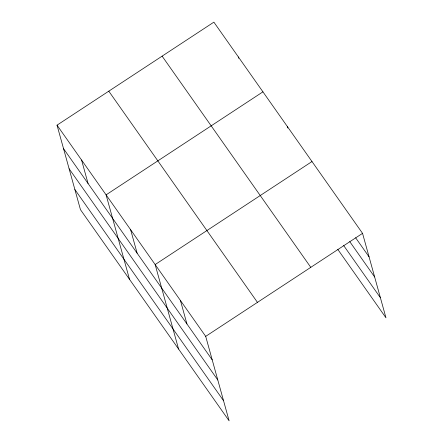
<?xml version="1.0" encoding="UTF-8"?>
<svg xmlns="http://www.w3.org/2000/svg" width="443" height="443" viewBox="0 0 443 443"><rect width="100%" height="100%" fill="white"/><g stroke="black" fill="none" stroke-linecap="round" stroke-linejoin="round"><path stroke-width="0.66" d="M57.025 125.164L205.696 336.364L229.125 420.85L80.454 209.65L57.025 125.164L213.875 22.15L362.546 233.35L385.975 317.836L337.793 249.392M262.932 91.845L106.087 194.859L129.517 279.345M311.994 161.545L155.15 264.56L178.579 349.04M205.696 336.364L362.546 233.35M355.635 237.775L369.058 256.846M349.76 241.629L374.64 276.975M343.663 245.538L380.393 297.713M162.116 56.145L310.787 267.345M108.784 91.169L257.455 302.37M63.543 148.66L212.214 359.86M69.125 168.783L217.795 379.989M74.873 189.521L223.543 400.721M287.463 126.698L287.828 127.999M238.406 56.997L238.766 58.304M180.423 300.459L186.94 323.955M130.619 229.707L137.136 253.202M81.556 160.012L88.074 183.507"/></g></svg>
